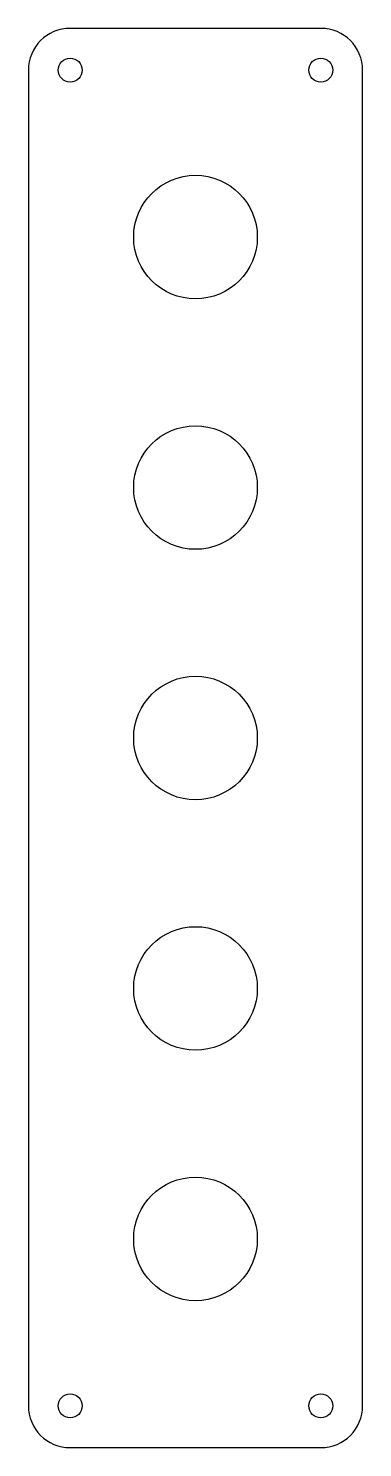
# Model space of a CAD drawing. Extents: x -1 to 1, y -4.25 to 4.25.
import ezdxf

# ---------------------------------------------------------------- set-up
doc = ezdxf.new("R2010")
doc.units = 0
doc.layers.get('0').update_dxf_attribs({"linetype": 'CONTINUOUS'})

msp = doc.modelspace()

# ---------------------------------------------------------------- linework, layer by layer
at = {"color": 7, "linetype": 'CONTINUOUS'}
for p, q in [((0.75, 4.25), (-0.75, 4.25)), ((-1, 4), (-1, -4)), ((1, -4), (1, 4)), ((-0.75, -4.25), (0.75, -4.25))]:
    msp.add_line(p, q, dxfattribs=at)
for centre, radius in [((-0.75, 4), 0.072), ((0.75, 4), 0.072), ((0, 3), 0.37), ((0, 1.5), 0.37), ((0, 0), 0.37), ((0, -1.5), 0.37), ((0, -3), 0.37), ((-0.75, -4), 0.072), ((0.75, -4), 0.072)]:
    msp.add_circle(centre, radius, dxfattribs=at)
for centre, start, end in [((-0.75, 4), 90, 180), ((0.75, 4), 0, 90), ((-0.75, -4), 180, 270), ((0.75, -4), 270, 0)]:
    msp.add_arc(centre, 0.25, start, end, dxfattribs=at)

doc.saveas('drawing.dxf')
